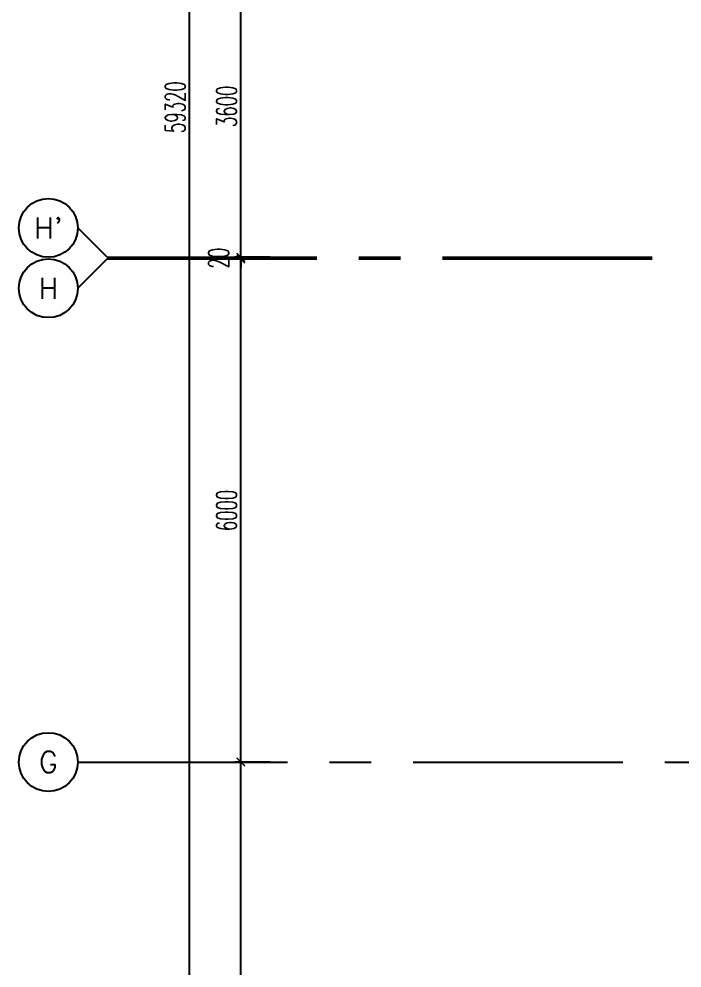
# Model space of a CAD drawing. Extents: x 276011.4 to 276105.3, y 57291.9 to 57371.4.
# Drawn here: x 276011.43 to 276019.34, y 57317.91 to 57329.23 of the extents above; entities that cross this region are included whole.
import ezdxf
from ezdxf.enums import TextEntityAlignment as Align

# ---------------------------------------------------------------- set-up
doc = ezdxf.new("R2010")
doc.units = 0
doc.header["$MEASUREMENT"] = 0
doc.header["$PDMODE"] = 34
doc.linetypes.add('CENTERX2', pattern=[4, 2.5, -0.5, 0.5, -0.5])
doc.layers.get('0').update_dxf_attribs({"linetype": 'CONTINUOUS'})
doc.layers.get('DEFPOINTS').update_dxf_attribs({"linetype": 'CONTINUOUS'})
for name, color, linetype in [('AX-CR', 2, 'CONTINUOUS'), ('AX-DIM', 4, 'CONTINUOUS'), ('AX-TXT', 2, 'CONTINUOUS'), ('AXES', 11, 'CENTERX2')]:
    doc.layers.add(name, color=color, linetype=linetype)
doc.styles.add('ROMANS', font='ROMANS.shx', dxfattribs={"width": 0.6})
doc.dimstyles.new('STANDARD in', dxfattribs={"dimtxt": 0.24, "dimasz": 0.1, "dimexe": 0.07, "dimexo": 0.05, "dimgap": 0.05, "dimtad": 1, "dimdec": 0, "dimlfac": 1000, "dimzin": 0, "dimdsep": 46, "dimtxsty": 'ROMANS', "dimblk": 'ARCHTICK', "dimcen": 0.05, "dimdle": 0.05, "dimclrd": 4, "dimclre": 4, "dimclrt": 2, "dimadec": 0, "dimazin": 0, "dimtfac": 1, "dimtdec": 0, "dimtmove": 2, "dimatfit": 3, "dimfxl": 0, "dimtolj": 1, "dimtzin": 0, "dimarcsym": 0})

# ---------------------------------------------------------------- blocks, each defined once
blk = doc.blocks.new('AXL')
at = {"layer": 'AX-CR'}
blk.add_circle((-350, 0), 350, dxfattribs=at)
at = {"layer": 'AX-TXT', "style": 'ROMANS'}
blk.add_attdef('AX', text='', height=250, dxfattribs=at).set_placement((-350, 0), align=Align.MIDDLE)
blk = doc.blocks.new('_ARCHTICK')
at = {"color": 0, "linetype": 'ByBlock', "const_width": 0.15}
blk.add_lwpolyline([(-0.5, -0.5), (0.5, 0.5)], dxfattribs=at)
blk = doc.blocks.new('*D126')
at = {"layer": 'AX-DIM', "color": 4, "lineweight": -2, "ltscale": 0.3}
for p, q in [((276017.488, 57357.833), (276013.396, 57357.833)), ((276013.466, 57298.463), (276013.466, 57357.883)), ((276018.167, 57298.513), (276013.396, 57298.513))]:
    blk.add_line(p, q, dxfattribs=at)
at = {"layer": 'DEFPOINTS', "color": 0, "ltscale": 0.3}
for p in [(276013.466, 57357.833), (276017.538, 57357.833), (276018.217, 57298.513)]:
    blk.add_point(p, dxfattribs=at)
at = {"layer": 'AX-DIM', "color": 4, "lineweight": -2, "ltscale": 0.3, "xscale": 0.1, "yscale": 0.1, "zscale": 0.1}
for p, rotation in [((276013.466, 57357.833), 90), ((276013.466, 57298.513), 270)]:
    blk.add_blockref('_ARCHTICK', p, dxfattribs=dict(at, rotation=rotation))
at = {"layer": 'AX-DIM', "color": 2, "ltscale": 0.3, "insert": (276013.296, 57328.173), "char_height": 0.24, "attachment_point": 5, "rotation": 90, "style": 'ROMANS'}
blk.add_mtext('\\A1;59320', dxfattribs=at)
blk = doc.blocks.new('*D119')
at = {"layer": 'AX-DIM', "color": 4, "lineweight": -2, "ltscale": 0.3}
for p, q in [((276014.428, 57329.983), (276014.008, 57329.983)), ((276014.078, 57326.333), (276014.078, 57330.033)), ((276014.428, 57326.383), (276014.008, 57326.383))]:
    blk.add_line(p, q, dxfattribs=at)
at = {"layer": 'DEFPOINTS', "color": 0, "ltscale": 0.3}
for p in [(276014.078, 57329.983), (276014.478, 57329.983), (276014.478, 57326.383)]:
    blk.add_point(p, dxfattribs=at)
at = {"layer": 'AX-DIM', "color": 4, "lineweight": -2, "ltscale": 0.3, "xscale": 0.1, "yscale": 0.1, "zscale": 0.1}
for p, rotation in [((276014.078, 57329.983), 90), ((276014.078, 57326.383), 270)]:
    blk.add_blockref('_ARCHTICK', p, dxfattribs=dict(at, rotation=rotation))
at = {"layer": 'AX-DIM', "color": 2, "ltscale": 0.3, "insert": (276013.908, 57328.183), "char_height": 0.24, "attachment_point": 5, "rotation": 90, "style": 'ROMANS'}
blk.add_mtext('\\A1;3600', dxfattribs=at)
blk = doc.blocks.new('*D118')
at = {"layer": 'AX-DIM', "color": 4, "lineweight": -2, "ltscale": 0.3}
for p, q in [((276014.078, 57326.383), (276014.078, 57326.483)), ((276014.428, 57326.383), (276014.008, 57326.383)), ((276014.428, 57326.363), (276014.008, 57326.363)), ((276014.078, 57326.363), (276014.078, 57326.383)), ((276014.078, 57326.363), (276014.078, 57326.263))]:
    blk.add_line(p, q, dxfattribs=at)
at = {"layer": 'DEFPOINTS', "color": 0, "ltscale": 0.3}
for p in [(276014.078, 57326.383), (276014.478, 57326.383), (276014.478, 57326.363)]:
    blk.add_point(p, dxfattribs=at)
at = {"layer": 'AX-DIM', "color": 4, "lineweight": -2, "ltscale": 0.3, "xscale": 0.1, "yscale": 0.1, "zscale": 0.1}
for p, rotation in [((276014.078, 57326.383), 270), ((276014.078, 57326.363), 90)]:
    blk.add_blockref('_ARCHTICK', p, dxfattribs=dict(at, rotation=rotation))
at = {"layer": 'AX-DIM', "color": 2, "ltscale": 0.3, "insert": (276013.813, 57326.373), "char_height": 0.24, "attachment_point": 5, "rotation": 90, "style": 'ROMANS'}
blk.add_mtext('\\A1;20', dxfattribs=at)
blk = doc.blocks.new('*D117')
at = {"layer": 'AX-DIM', "color": 4, "lineweight": -2, "ltscale": 0.3}
for p, q in [((276014.428, 57326.363), (276014.008, 57326.363)), ((276014.078, 57320.313), (276014.078, 57326.413)), ((276014.428, 57320.363), (276014.008, 57320.363))]:
    blk.add_line(p, q, dxfattribs=at)
at = {"layer": 'DEFPOINTS', "color": 0, "ltscale": 0.3}
for p in [(276014.078, 57326.363), (276014.478, 57326.363), (276014.478, 57320.363)]:
    blk.add_point(p, dxfattribs=at)
at = {"layer": 'AX-DIM', "color": 4, "lineweight": -2, "ltscale": 0.3, "xscale": 0.1, "yscale": 0.1, "zscale": 0.1}
for p, rotation in [((276014.078, 57326.363), 90), ((276014.078, 57320.363), 270)]:
    blk.add_blockref('_ARCHTICK', p, dxfattribs=dict(at, rotation=rotation))
at = {"layer": 'AX-DIM', "color": 2, "ltscale": 0.3, "insert": (276013.908, 57323.363), "char_height": 0.24, "attachment_point": 5, "rotation": 90, "style": 'ROMANS'}
blk.add_mtext('\\A1;6000', dxfattribs=at)
blk = doc.blocks.new('*D116')
at = {"layer": 'AX-DIM', "color": 4, "lineweight": -2, "ltscale": 0.3}
for p, q in [((276014.428, 57320.363), (276014.008, 57320.363)), ((276014.078, 57313.113), (276014.078, 57320.413)), ((276014.428, 57313.163), (276014.008, 57313.163))]:
    blk.add_line(p, q, dxfattribs=at)
at = {"layer": 'DEFPOINTS', "color": 0, "ltscale": 0.3}
for p in [(276014.078, 57320.363), (276014.478, 57320.363), (276014.478, 57313.163)]:
    blk.add_point(p, dxfattribs=at)
at = {"layer": 'AX-DIM', "color": 4, "lineweight": -2, "ltscale": 0.3, "xscale": 0.1, "yscale": 0.1, "zscale": 0.1}
for p, rotation in [((276014.078, 57320.363), 90), ((276014.078, 57313.163), 270)]:
    blk.add_blockref('_ARCHTICK', p, dxfattribs=dict(at, rotation=rotation))
at = {"layer": 'AX-DIM', "color": 2, "ltscale": 0.3, "insert": (276013.908, 57316.763), "char_height": 0.24, "attachment_point": 5, "rotation": 90, "style": 'ROMANS'}
blk.add_mtext('\\A1;7200', dxfattribs=at)

msp = doc.modelspace()

# ---------------------------------------------------------------- linework, layer by layer
at = {"layer": 'AXES'}
for p, q in [((276012.4831, 57326.3829), (276012.1331, 57326.7329)), ((276012.4831, 57326.3629), (276012.1331, 57326.0129)), ((276012.4831, 57326.3829), (276041.9755, 57326.3829)), ((276012.4831, 57326.3629), (276041.9755, 57326.3629)), ((276012.1331, 57320.3629), (276036.5755, 57320.3629))]:
    msp.add_line(p, q, dxfattribs=at)

# ---------------------------------------------------------------- block references
at = {"layer": 'AXES', "xscale": 0.001, "yscale": 0.001, "zscale": 0.001}
for p, values in [((276012.1331, 57326.7329), {'AX': "H'"}), ((276012.1331, 57326.0129), {'AX': 'H'}), ((276012.1331, 57320.3629), {'AX': 'G'})]:
    msp.add_blockref('AXL', p, dxfattribs=at).add_auto_attribs(values)

# ---------------------------------------------------------------- dimensions: what is measured, and where the dimension line sits
at = {"layer": 'AX-DIM'}
for base, p1, p2, picture, middle in [((276013.4664, 57357.8329), (276018.2169, 57298.5129), (276017.5384, 57357.8329), '*D126', (276013.2964, 57328.1729)), ((276014.0779, 57329.9829), (276014.4779, 57326.3829), (276014.4779, 57329.9829), '*D119', (276013.9079, 57328.1829)), ((276014.0779, 57326.3829), (276014.4779, 57326.3629), (276014.4779, 57326.3829), '*D118', (276013.8129, 57326.3729)), ((276014.0779, 57326.3629), (276014.4779, 57320.3629), (276014.4779, 57326.3629), '*D117', (276013.9079, 57323.3629)), ((276014.0779, 57320.3629), (276014.4779, 57313.1629), (276014.4779, 57320.3629), '*D116', (276013.9079, 57316.7629))]:
    dim = msp.add_linear_dim(base=base, p1=p1, p2=p2, angle=90, dimstyle='STANDARD in', dxfattribs=at)
    dim.commit()
    dim.dimension.update_dxf_attribs({"geometry": picture, "text_midpoint": middle})

doc.saveas('drawing.dxf')
